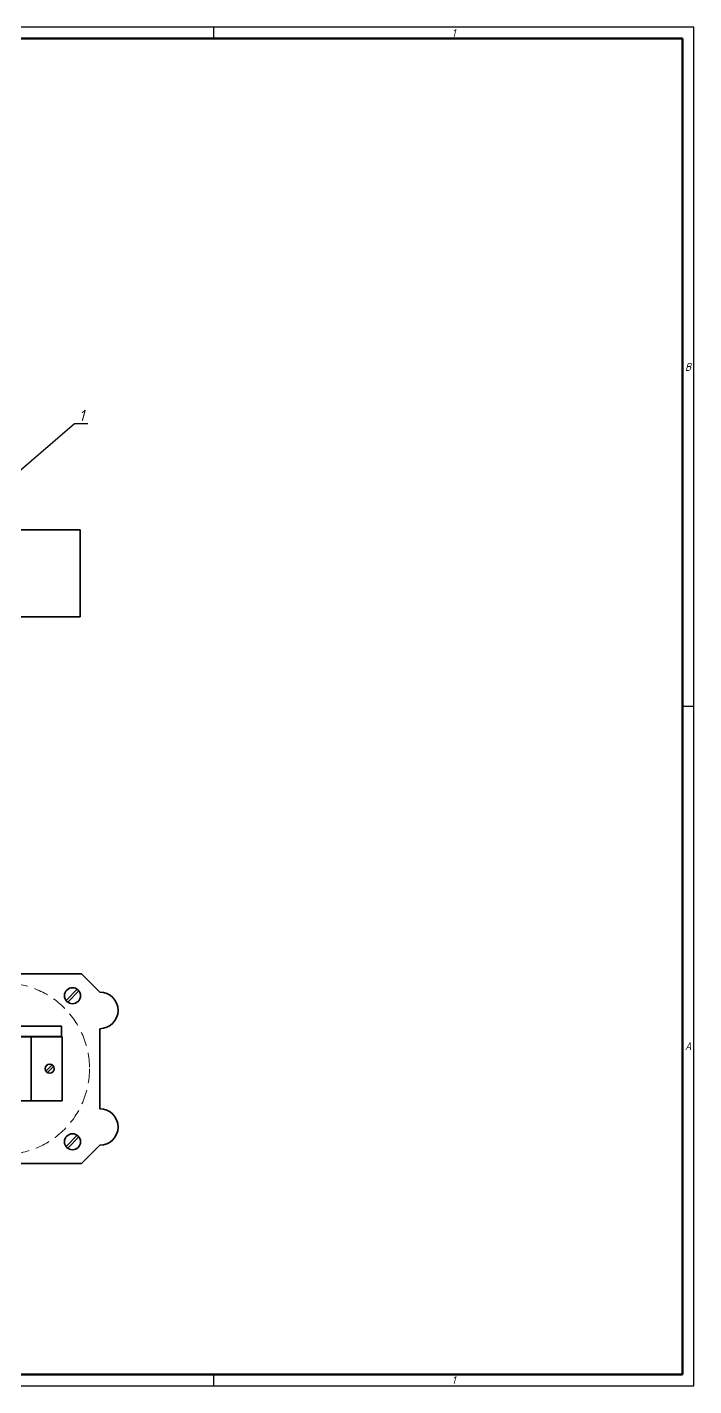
# Model space of a CAD drawing. Header units: millimetres. Extents: x -1043 to 2000, y -1432 to 1302.
# Drawn here: x 550 to 841, y -1432 to -838 of the extents above; entities that cross this region are included whole.
import ezdxf
from ezdxf import colors
from ezdxf.entities.mleader import LeaderData, LeaderLine
from ezdxf.enums import TextEntityAlignment as Align
from ezdxf.math import Vec2, Vec3

# ---------------------------------------------------------------- set-up
doc = ezdxf.new("R2010")
doc.units = ezdxf.units.MM
doc.linetypes.add('HIDDEN', pattern=[9.525, 6.35, -3.175])
doc.layers.get('0').update_dxf_attribs({"lineweight": 80})
for name, color, linetype, lineweight in [('AM_0', 7, 'Continuous', 35), ('AM_4', 3, 'Continuous', 15), ('AM_BOR', 7, 'Continuous', 35), ('окружности', 100, 'HIDDEN', 15), ('основные', 7, 'Continuous', 35)]:
    doc.layers.add(name, color=color, linetype=linetype, lineweight=lineweight)
doc.styles.add('ACGOSTTS', font='geniso.shx', dxfattribs={"oblique": 15})
doc.styles.get("Standard").update_dxf_attribs({"font": 'geniso.shx', "oblique": 15})

# ---------------------------------------------------------------- blocks, each defined once
blk = doc.blocks.new('GOST_A1_LANDSCAPE')
at = {"layer": 'AM_BOR', "color": 1, "lineweight": 25}
for p, q in [((841, 594), (0, 594)), ((631, 594), (631, 589)), ((841, 0), (841, 594)), ((841, 297), (836, 297)), ((0, 0), (841, 0)), ((631, 5), (631, 0))]:
    blk.add_line(p, q, dxfattribs=at)
at = {"layer": 'AM_BOR', "color": 7, "lineweight": 50}
for p, q in [((836, 589), (20, 589)), ((836, 5), (836, 589)), ((20, 5), (836, 5))]:
    blk.add_line(p, q, dxfattribs=at)
at = {"layer": 'AM_BOR', "color": 1, "lineweight": 25, "style": 'ACGOSTTS', "oblique": 15}
for s, p in [('1', (736, 591.5)), ('B', (838.5, 445.5)), ('A', (838.5, 148.5)), ('1', (736, 2.5))]:
    blk.add_text(s, height=3.5, dxfattribs=at).set_placement(p, align=Align.MIDDLE_CENTER)
blk = doc.blocks.new('GENZOON8270P5')
at = {"layer": 'основные'}
blk.add_lwpolyline([(66.88, 8.81), (66.88, 10.03), (89.88, 10.03), (89.88, -8.97), (66.88, -8.97), (66.88, 7.24)], dxfattribs=at)
blk = doc.blocks.new('_DotSmall')
at = {"color": 0, "linetype": 'ByBlock', "const_width": 0.5}
blk.add_lwpolyline([(-0.0625, 0, 1), (0.0625, 0, 1)], format="xyb", close=True, dxfattribs=at)

msp = doc.modelspace()

# ---------------------------------------------------------------- linework, layer by layer
at = {"layer": 'окружности'}
msp.add_circle((539.285, -1293.722), 37.5, dxfattribs=at)
at = {"layer": 'основные'}
for p, q in [((571.45, -1258.999), (566.54, -1263.887)), ((567.245, -1264.595), (572.156, -1259.708)), ((564.785, -1279.722), (513.785, -1279.722)), ((551.285, -1307.722), (551.285, -1279.722)), ((564.785, -1307.722), (564.785, -1279.722)), ((560.393, -1292.002), (557.648, -1294.734)), ((558.354, -1295.443), (561.099, -1292.711)), ((513.785, -1307.722), (564.785, -1307.722)), ((513.785, -1307.722), (564.785, -1307.722)), ((571.45, -1322.849), (566.54, -1327.737)), ((567.245, -1328.445), (572.156, -1323.558))]:
    msp.add_line(p, q, dxfattribs=at)
for points in [[(476.285, -1260.222), (484.285, -1252.222), (573.285, -1252.222), (581.285, -1260.222)], [(581.285, -1276.222), (581.285, -1311.222)], [(581.285, -1327.222), (581.285, -1327.222), (573.285, -1335.222), (484.285, -1335.222), (476.285, -1327.222)]]:
    msp.add_lwpolyline(points, dxfattribs=at)
msp.add_lwpolyline([(513.785, -1279.622), (564.538, -1279.622), (564.538, -1275.182), (513.785, -1275.182)], close=True, dxfattribs=at)
for centre, radius in [((569.348, -1261.797), 3.5), ((559.373, -1293.722), 2), ((569.348, -1325.647), 3.5)]:
    msp.add_circle(centre, radius, dxfattribs=at)
for centre in [(581.285, -1268.222), (581.285, -1319.222)]:
    msp.add_arc(centre, 8, 270, 90, dxfattribs=at)

# ---------------------------------------------------------------- block references
at = {"layer": 'AM_0', "xscale": 2, "yscale": 2, "zscale": 2}
msp.add_blockref('GENZOON8270P5', (392.894, -1078.197), dxfattribs=at)
at = {"layer": 'основные', "lineweight": 0}
msp.add_blockref('GOST_A1_LANDSCAPE', (0, -1432.366), dxfattribs=at)

# ---------------------------------------------------------------- leaders
at = {"layer": 'AM_4'}
ml = msp.add_multileader_mtext('Standard', dxfattribs=at)
ml.set_content('1', color=256)
ml.set_leader_properties()
ml.set_arrow_properties(name='DOTSMALL')
ml.build(insert=Vec2(0, 0))
ml.multileader.update_dxf_attribs({"text_left_attachment_type": 6, "text_right_attachment_type": 6, "dogleg_length": 0, "arrow_head_size": 5})
ctx = ml.context
ctx.base_point, ctx.char_height, ctx.arrow_head_size, ctx.plane_origin = Vec3(570.239, -1011.63), 5, 5, Vec3(494.15, -1077.143)
ctx.left_attachment, ctx.right_attachment = 6, 6
notes = []
notes.append((ctx, [(0, (1, 1, 0), (570.239, -1011.63), (1, 0), 0, [(0, [(494.15, -1077.143)], 0, [])])]))
ctx.mtext.insert, ctx.mtext.flow_direction = Vec3(572.239, -1005.63), 5
for ctx, leaders in notes:
    for number, flags, end, landing, length, lines in leaders:
        leader = LeaderData()
        leader.index, (leader.has_last_leader_line, leader.has_dogleg_vector, leader.attachment_direction) = number, flags
        leader.last_leader_point, leader.dogleg_vector, leader.dogleg_length = Vec3(end), Vec3(landing), length
        for number, points, colour, breaks in lines:
            line = LeaderLine()
            line.index, line.vertices, line.color, line.breaks = number, Vec3.list(points), colors.encode_raw_color(colour), breaks
            leader.lines.append(line)
        ctx.leaders.append(leader)

doc.saveas('drawing.dxf')
